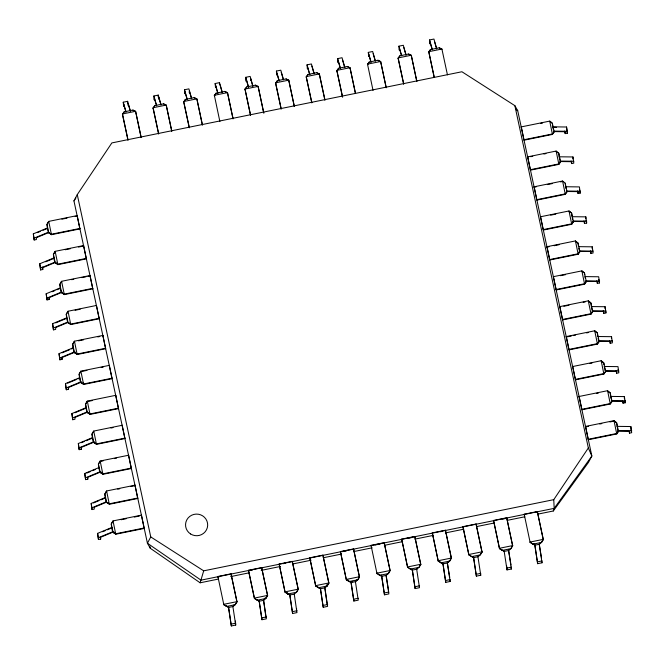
<?xml version="1.0" encoding="UTF-8"?>
<svg xmlns="http://www.w3.org/2000/svg" width="665" height="665" viewBox="0 0 665 665"><rect width="100%" height="100%" fill="white"/><g stroke="black" fill="none" stroke-linecap="round" stroke-linejoin="round"><path stroke-width="1" d="M47.381 227.995L48.296 232.276L51.463 234.695L79.908 228.91L77.173 215.601L48.728 221.387L46.982 224.438L47.381 227.995L33.333 233.831L34.164 239.999L36.359 239.55L36.434 237.663L48.611 232.609M34.164 239.999L33.333 233.831M53.807 257.954L54.73 262.226L57.897 264.645L86.334 258.868L83.599 245.551L55.153 251.337L53.408 254.396L53.807 257.954L39.759 263.781L40.598 269.948L42.784 269.508L42.868 267.621L55.976 262.176M40.598 269.948L39.759 263.781M60.241 287.903L61.155 292.184L64.322 294.603L92.767 288.818L90.033 275.51L61.587 281.295L59.842 284.346L60.241 287.903L46.184 293.739L47.024 299.907L49.218 299.458L49.293 297.571L62.41 292.126M47.024 299.907L46.184 293.739M51.463 234.695L48.728 221.387L46.982 224.438L48.819 232.999L51.479 234.221L79.925 228.436M66.666 317.853L67.589 322.134L70.748 324.553L99.193 318.768L96.458 305.459L68.013 311.245L66.267 314.304L66.666 317.853L52.618 323.689L53.458 329.857L55.644 329.416L55.727 327.529L67.897 322.467M53.458 329.857L52.618 323.689M57.897 264.645L55.153 251.337L53.408 254.396L55.245 262.949L57.913 264.171L86.359 258.394M73.1 347.812L74.015 352.093L77.182 354.512L105.627 348.726L102.892 335.418L74.447 341.195L72.693 344.254L73.1 347.812L59.044 353.647L59.883 359.815L62.078 359.366L62.153 357.479L75.27 352.034M59.883 359.815L59.044 353.647M64.322 294.603L61.587 281.295L59.842 284.346L61.679 292.908L64.339 294.13L92.784 288.344M79.526 377.762L80.448 382.043L83.607 384.461L112.053 378.676L109.318 365.368L80.872 371.153L79.127 374.212L79.526 377.762L65.478 383.597L66.317 389.765L68.503 389.324L68.586 387.437L81.695 381.984M66.317 389.765L65.478 383.597M70.748 324.553L68.013 311.245L66.267 314.304L68.104 322.858L70.773 324.079L99.218 318.302M77.173 215.601L77.148 216.075L75.12 216.482M85.951 407.72L86.874 412.001L90.041 414.411L118.486 408.634L115.743 395.326L87.306 401.103L85.552 404.162L85.951 407.72L71.903 413.555L72.743 419.723L74.929 419.274L75.012 417.387L87.19 412.333M72.743 419.723L71.903 413.555M77.182 354.512L74.447 341.195L72.693 344.254L74.53 352.816L77.198 354.038L105.644 348.252M83.599 245.551L83.582 246.025L78.503 247.056M92.385 437.67L93.299 441.951L96.467 444.37L124.912 438.584L122.177 425.276L93.732 431.061L91.986 434.112L92.385 437.67L78.337 443.505L79.177 449.673L81.363 449.232L81.438 447.337L94.555 441.893M79.177 449.673L78.337 443.505M90.033 275.51L90.008 275.983L87.98 276.391M98.811 467.628L99.733 471.901L102.9 474.32L131.338 468.542L128.603 455.234L100.166 461.011L98.412 464.07L98.811 467.628L84.763 473.463L85.602 479.623L87.788 479.182L87.871 477.295L100.98 471.851M85.602 479.623L84.763 473.463M90.041 414.411L87.306 401.103L85.552 404.162L87.389 412.724L90.058 413.946L118.503 408.16M96.442 305.933L96.458 305.459M105.245 497.578L106.159 501.859L109.326 504.278L137.771 498.492L135.037 485.184L106.591 490.97L104.846 494.02L105.245 497.578L91.196 503.413L92.036 509.581L94.222 509.132L94.297 507.245L106.475 502.191M92.036 509.581L91.196 503.413M96.467 444.37L93.732 431.061L91.986 434.112L93.823 442.674L96.492 443.896L124.929 438.11M102.867 335.892L102.892 335.418M111.67 527.528L112.593 531.809L115.76 534.228L144.197 528.451L141.462 515.134L113.025 520.919L111.271 523.978L111.67 527.528L97.622 533.363L98.462 539.531L100.648 539.091L100.731 537.204L113.84 531.759M98.462 539.531L97.622 533.363M109.301 365.841L109.318 365.368M127.988 140.265L122.443 114.438L124.172 111.853L132.925 110.074L135.594 111.296L141.138 137.123M130.398 110.972L127.63 101.321L123.249 102.21L123.632 106.242L123.715 104.355L125.926 112.069M109.326 504.278L106.591 490.97L104.846 494.02L106.683 502.582L109.351 503.804L137.788 498.019M127.547 103.208L127.63 101.321M115.727 395.791L115.743 395.326M128.013 105.353L128.087 103.466L130.307 111.18M115.76 534.228L113.025 520.919L111.271 523.978L113.108 532.532L115.777 533.754L144.222 527.977M122.161 425.75L122.177 425.276M128.586 455.7L128.603 455.234M135.037 485.184L135.012 485.658L130.955 486.481M158.619 134.039L153.075 108.212L154.804 105.627L163.557 103.848L166.225 105.07L171.769 130.897M161.03 104.746L158.262 95.095L153.881 95.984L154.263 100.016L154.347 98.129L156.558 105.843M158.179 96.982L158.262 95.095M158.644 99.127L158.719 97.231L160.938 104.954M141.446 515.608L141.462 515.134M171.745 131.371L166.225 105.07L153.091 107.738L158.636 133.565M191.661 98.511L188.893 88.869L184.513 89.758L184.895 93.782L184.978 91.895L187.189 99.617M189.267 92.892L189.35 91.005L191.57 98.728M222.293 92.285L219.525 82.643L215.144 83.532L215.526 87.556L215.61 85.669L217.821 93.391M219.442 84.53L219.525 82.643M233.008 118.91L227.488 92.618L224.82 91.396L216.067 93.175L214.338 95.752L216.067 93.175M217.887 576.489L223.839 604.776L228.61 607.444L232.991 606.555L235.235 604.693L236.989 601.634L231.013 573.82L217.887 576.489L217.871 576.962L219.891 576.555M250.514 115.353L244.986 89.06L246.698 86.94L255.451 85.162L258.12 86.384L263.872 113.208M252.924 86.059L250.156 76.417L245.776 77.306L246.158 81.33L246.233 79.443L248.452 87.157M223.839 604.776L223.856 604.302L236.989 601.634L235.235 604.693L226.482 606.472L223.856 604.302M250.53 80.44L250.614 78.553L252.833 86.267M231.013 573.82L236.964 602.108M232.858 606.372L235.709 625.058L231.329 625.948L228.61 607.444L225.967 605.749M235.327 621.035L235.709 625.058M263.639 112.684L258.12 86.384L244.986 89.06L250.53 114.887M248.502 570.736L248.519 570.262L261.644 567.594L267.613 595.408L265.867 598.467L263.623 600.329L259.242 601.218L254.471 598.55L248.502 570.736L252.542 569.913M281.145 109.127L275.601 83.3L277.33 80.714L286.083 78.936L288.743 80.157L294.287 105.984M283.556 79.833L280.788 70.182L276.407 71.072L276.79 75.103L276.864 73.216L279.084 80.931M254.471 598.55L248.519 570.262M261.644 567.594L267.596 595.882M265.352 597.744L263.623 600.329L266.341 618.832L261.96 619.722L259.242 601.218L256.599 599.522M265.875 616.696L263.656 601.118M294.271 106.458L288.743 80.157L275.618 82.826L281.162 108.653M279.15 564.036L285.102 592.324L289.874 594.984L294.254 594.094L296.499 592.241L298.244 589.182L292.276 561.368L279.15 564.036L285.102 592.324M311.777 102.9L306.233 77.074L307.962 74.488L316.715 72.709L319.375 73.931L324.919 99.758M314.188 73.607L311.411 63.956L307.039 64.846L307.421 68.877L307.496 66.99L309.715 74.704M292.276 561.368L298.228 589.656M294.254 594.094L296.972 612.606L292.592 613.496L289.874 594.984L287.23 593.296M296.507 610.47L296.59 608.575M309.782 557.81L315.734 586.098L320.505 588.758L324.886 587.868L327.13 586.006L328.876 582.956L322.907 555.142L309.782 557.81L315.734 586.098M342.409 96.674L336.864 70.847L338.593 68.262L347.346 66.483L350.006 67.705L355.551 93.532M344.819 67.381L342.043 57.73L337.67 58.62L338.053 62.651L338.128 60.764L340.347 68.478M322.907 555.142L328.859 583.429M326.033 586.148L324.886 587.868L327.604 606.38L323.223 607.27L320.505 588.758L317.862 587.062M327.138 604.236L324.919 588.666M355.318 93.009L350.006 67.705L336.881 70.374L342.641 97.198M340.413 551.584L346.365 579.863L351.137 582.532L355.517 581.642L357.762 579.78L359.491 577.195L353.539 548.916L340.413 551.584L346.365 579.863L347.82 579.572M375.451 61.155L372.674 51.504L368.302 52.394L368.684 56.425L368.759 54.53L370.979 62.252M353.539 548.916L359.491 577.195M355.384 581.459L358.236 600.154L353.855 601.044L351.137 582.532L348.493 580.836M386.166 87.78L380.638 61.479L377.969 60.257L369.225 62.036L367.496 64.621L369.225 62.036M371.02 545.824L371.045 545.35L384.171 542.682L390.139 570.495L388.393 573.554L386.149 575.416L381.768 576.306L376.997 573.637L371.045 545.35M403.663 84.222L398.127 58.387L399.856 55.81L408.601 54.031L411.269 55.253L416.814 81.08M406.082 54.921L403.306 45.278L398.934 46.168L399.316 50.191L399.391 48.304L401.328 55.062M376.997 573.637L377.013 573.163L390.139 570.495L388.393 573.554L379.64 575.333L377.013 573.163M384.171 542.682L389.906 569.98M386.149 575.416L388.859 593.928L384.486 594.818L381.768 576.306L379.781 575.034M416.797 81.546L411.269 55.253L398.144 57.922L403.688 83.748M401.677 539.124L407.628 567.411L412.4 570.08L416.772 569.19L419.025 567.328L420.77 564.269L414.802 536.456L401.677 539.124L407.628 567.411M434.087 76.999L428.775 51.695L430.479 49.576L439.233 47.797L441.901 49.019L447.445 74.854M436.714 48.695L433.937 39.052L429.565 39.942L429.947 43.965L430.022 42.078L432.242 49.792M414.802 536.456L420.754 564.743M416.647 569.007L419.49 587.694L415.118 588.583L412.4 570.08L410.413 568.808M432.308 532.898L438.252 561.185L443.031 563.854L447.404 562.964L449.656 561.102L451.402 558.043L445.434 530.229L432.308 532.898L438.252 561.185M445.434 530.229L451.385 558.517M448.559 561.235L447.404 562.964L450.122 581.468L445.75 582.357L443.031 563.854L440.388 562.158M462.94 526.672L468.883 554.959L473.663 557.627L478.035 556.73L480.288 554.876L482.034 551.817L476.065 524.003L462.94 526.672L468.883 554.959M476.065 524.003L482.017 552.291M477.911 556.547L480.753 575.242L476.381 576.131L473.663 557.627L471.676 556.356M493.563 520.446L499.515 548.733L504.294 551.393L508.667 550.504L510.92 548.642L512.665 545.591L506.697 517.777L493.563 520.446L499.515 548.733M521.252 127.364L521.269 126.89L549.714 121.113L552.341 123.274L554.178 131.836L552.449 134.421L524.003 140.199L521.269 126.89M512.649 546.065L506.697 517.777M506.63 565.873L507.013 569.905L511.385 569.016L508.667 550.504M507.013 569.905L504.161 551.21M527.678 157.322L527.702 156.849L556.139 151.063L558.766 153.233L560.603 161.786L558.874 164.371L530.437 170.157L527.702 156.849M534.128 186.799L536.863 200.107L565.308 194.33L567.037 191.744L565.2 183.183L562.573 181.021L534.128 186.799L534.111 187.272L536.14 186.857M524.178 514.685L524.195 514.22L537.328 511.551L543.297 539.365L541.551 542.416L539.298 544.278L534.926 545.167L530.146 542.499L524.195 514.22M540.537 217.222L540.554 216.757L568.999 210.971L571.626 213.141L573.463 221.694L571.734 224.28L543.297 230.065L540.554 216.757M530.146 542.499L530.171 542.033L543.297 539.365L541.551 542.416L532.798 544.194L530.171 542.033M546.987 246.707L549.722 260.015L578.168 254.238L579.897 251.653L578.06 243.091L575.433 240.921L546.987 246.707L546.971 247.181L548.999 246.765M552.449 134.421L549.714 121.113L552.341 123.274L552.74 126.832L566.538 127.007L567.378 133.175L565.192 133.615L564.635 131.055M543.272 539.83L537.328 511.551M540.454 542.557L539.298 544.278L542.017 562.789L537.644 563.679L534.926 545.167L532.274 543.471M553.396 277.13L553.413 276.665L581.858 270.879L584.485 273.049L586.322 281.603L584.593 284.188L556.156 289.973L553.413 276.665M558.874 164.371L556.139 151.063M565.192 133.615L565.267 131.728L553.438 131.579M566.538 127.007L567.378 133.175M559.822 307.089L559.847 306.615L588.292 300.829L590.919 302.999L592.756 311.561L591.027 314.138L562.582 319.923L559.847 306.615M565.308 194.33L562.573 181.021L562.548 181.487L560.52 181.902M556.123 151.537L558.766 153.233L559.165 156.79L572.964 156.957L573.804 163.125L571.617 163.573L571.701 161.686L559.872 161.537M572.889 158.852L572.964 156.957M566.272 336.565L569.007 349.881L597.453 344.096L599.182 341.511L597.345 332.949L594.718 330.788L566.272 336.565L566.256 337.039L571.335 336.008M571.734 224.28L568.999 210.971L571.626 213.141L572.025 216.69L585.823 216.865L586.663 223.033L584.477 223.482L583.928 220.913M565.965 188.453L565.599 186.74L579.398 186.915L580.237 193.083L578.051 193.523L578.126 191.636L567.287 191.503M572.681 366.997L572.706 366.523L601.152 360.738L603.778 362.907L605.615 371.461L603.887 374.046L575.441 379.831L572.706 366.523M578.168 254.238L575.433 240.921M584.477 223.482L584.56 221.595L572.731 221.445M585.749 218.752L585.823 216.865M579.115 396.947L579.132 396.473L607.577 390.696L610.204 392.857L612.041 401.419L610.312 404.004L581.867 409.781L579.132 396.473M584.593 284.188L581.858 270.879L584.485 273.049L584.685 274.82M575.408 241.395L578.06 243.091L578.459 246.649L592.257 246.823L593.097 252.991L590.911 253.431L590.986 251.545L579.157 251.395M592.174 248.71L592.257 246.823M585.566 426.431L588.301 439.74L616.746 433.954L618.467 431.369L616.63 422.815L614.003 420.646L585.566 426.431L585.541 426.905L588.592 426.282M591.027 314.138L588.292 300.829L590.919 302.999L591.318 306.557L605.117 306.731L605.956 312.899L603.762 313.34L603.213 310.771M585.258 278.311L584.884 276.598L598.683 276.773L599.522 282.941L597.336 283.39L597.419 281.495L585.591 281.353M597.453 344.096L594.718 330.788L597.345 332.949L597.744 336.507L611.542 336.681L612.382 342.849L610.196 343.29L609.647 340.729M603.762 313.34L603.845 311.453L592.016 311.303M605.034 308.618L605.117 306.731M603.887 374.046L601.152 360.738L603.778 362.907L603.978 364.686M607.561 391.161L607.577 390.696L610.312 404.004M610.196 343.29L610.27 341.403L598.45 341.253M611.468 338.568L611.542 336.681M617.768 429.789L616.63 422.815L614.003 420.646L616.746 433.954M575.458 379.358L603.903 373.58L605.615 371.461L604.177 366.465L617.976 366.631L618.816 372.799L616.621 373.248L616.704 371.361L605.865 371.22M608.217 391.585L610.204 392.857L610.603 396.415L624.402 396.589L625.241 402.757L623.055 403.198L623.13 401.311L611.31 401.161M624.327 398.476L624.402 396.589M617.037 426.365L630.836 426.539L631.667 432.707L629.481 433.156L629.564 431.269L617.735 431.12M630.836 426.539L631.118 430.139M514.86 105.652L588.342 447.977L553.762 499.664L203.698 570.836L200.132 582.798L150.282 548.268L147.422 543.239L73.948 200.905L77.273 194.612L111.853 142.925L461.917 71.754L514.86 105.652L517.719 110.689L591.85 456.04L588.517 462.333L553.288 510.994L538.027 514.095M553.288 510.994L554.178 508.359L591.85 456.04L588.342 447.977M77.273 194.612L150.756 536.938L147.422 543.239L201.013 580.154L554.178 508.359L553.762 499.664M327.13 586.006L328.876 582.956L315.75 585.624L318.377 587.785L327.13 586.006L326.823 584.585M122.443 114.438L124.172 111.853M73.948 200.905L75.901 197.987M153.075 108.212L154.804 105.627M184.28 101.122L185.435 99.401L194.188 97.622L196.857 98.844L202.401 124.671M244.969 89.526L246.698 86.94M275.601 83.3L277.33 80.714M306.233 77.074L307.962 74.488M336.864 70.847L338.593 68.262M100.141 461.485L98.412 464.07L100.249 472.624L102.917 473.854L131.362 468.069M398.127 58.387L399.856 55.81M428.75 52.161L430.479 49.576M232.991 606.555L234.138 604.834M355.517 581.642L356.664 579.922M416.772 569.19L417.928 567.469M185.435 99.401L183.706 101.986L189.251 127.813M567.037 191.744L565.325 193.856L536.888 199.641M351.137 582.532L352.708 581.318M37.39 232.609L40.199 231.445M43.009 230.273L47.697 228.328M34.248 238.112L48.296 232.276L50.947 233.972M45.694 261.786L54.123 258.286M40.673 268.062L54.73 262.226L57.373 263.922M52.119 291.736L54.929 290.572M56.808 289.79L59.617 288.627M47.107 298.02L61.155 292.184L63.807 293.88M55.744 322.858L66.982 318.194M53.533 327.97L67.589 322.134L70.232 323.83M62.169 352.807L69.667 349.699M71.537 348.925L73.408 348.144M59.966 357.928L74.015 352.093L76.666 353.788M67.664 383.156L76.093 379.657M77.963 378.875L79.842 378.094M66.392 387.878L80.448 382.043L83.092 383.738M75.029 412.716L86.267 408.052M72.826 417.828L86.874 412.001L89.517 413.688M81.463 442.674L84.272 441.502M86.142 440.729L92.701 438.002M79.251 447.786L93.299 441.951L95.951 443.646M86.949 473.014L90.698 471.46M92.568 470.679L95.386 469.515M85.685 477.736L99.733 471.901L102.377 473.596M93.383 502.964L99.002 500.637M100.872 499.856L105.56 497.91M92.111 507.694L106.159 501.859L108.811 503.555M102.618 531.759L105.427 530.587M107.306 529.814L111.986 527.869M98.545 537.644L112.593 531.809L115.236 533.505M61.912 219.167L66.99 218.137M540.554 123.441L542.582 123.025M524.028 139.733L552.465 133.948L554.178 131.836L553.662 131.113L567.453 131.288M65.295 249.741L70.374 248.71M530.728 156.699L532.756 156.283M543.928 154.014L545.965 153.598M530.454 169.683L558.899 163.898L560.603 161.786L560.088 161.063L573.887 161.238M71.729 279.699L73.757 279.283M81.886 277.629L85.943 276.806M547.312 184.587L552.391 183.557M75.103 310.272L80.182 309.242M550.695 215.161L555.774 214.13M543.313 229.591L571.759 223.806L573.463 221.694L572.947 220.971L586.746 221.146M78.487 340.846L83.566 339.815M97.788 336.922L99.825 336.507M554.078 245.734L559.157 244.703M549.739 259.541L578.184 253.764L579.897 251.653L579.373 250.929L593.172 251.096M81.87 371.419L86.949 370.388M101.171 367.496L103.2 367.08M560.504 275.684L565.582 274.653M112.069 378.21L83.632 383.988L80.964 382.766L79.127 374.212L80.872 371.153L83.607 384.461L83.308 383.032M556.173 289.499L584.618 283.714L586.322 281.603L585.807 280.879L599.606 281.054M88.304 401.369L92.36 400.546M563.887 306.257L568.966 305.227M583.188 302.334L585.225 301.927M562.598 319.449L591.044 313.672L592.756 311.561L592.232 310.838L606.031 311.004M110.98 428.019L113.017 427.603M573.363 335.592L575.4 335.185M586.572 332.907L588.6 332.5M569.032 349.408L597.478 343.622L599.182 341.511L598.666 340.788L612.465 340.962M101.155 461.277L103.191 460.862M114.363 458.592L116.4 458.177M589.955 363.481L591.983 363.073M117.747 489.166L119.775 488.75M596.38 393.439L598.417 393.023M581.892 409.316L610.329 403.53L612.041 401.419L611.526 400.696L625.324 400.87M121.13 519.739L126.209 518.708M134.33 517.054L139.409 516.023M599.764 424.012L601.8 423.597M609.921 421.943L613.986 421.12M588.317 439.266L616.763 433.48L618.467 431.369L617.951 430.646L631.75 430.82M283.165 563.687L285.185 563.28M342.409 551.642L346.448 550.82M375.06 545.001L380.114 543.978M407.712 538.367L412.766 537.337M440.363 531.726L442.383 531.318M502.632 519.066L506.672 518.251M535.283 512.432L537.303 512.017M200.132 582.798L218.444 579.065M230.664 576.588L248.984 572.864M261.195 570.379L280.53 566.447M292.741 563.962L311.062 560.238M323.281 557.76L341.594 554.036M353.813 551.551L372.134 547.827M384.345 545.342L402.666 541.618M414.877 539.132L433.198 535.408M445.409 532.931L463.729 529.199M476.963 526.514L494.261 522.998M507.495 520.304L524.793 516.788M287.746 594.02L296.499 592.241L298.244 589.182L285.119 591.85L287.746 594.02L287.438 592.59M231.412 624.061L235.784 623.172M262.043 617.835L266.416 616.945M292.675 611.609L297.047 610.719M323.306 605.383L327.679 604.493M353.938 599.157L358.31 598.267M384.57 592.922L388.942 592.033M415.193 586.696L419.573 585.807M445.824 580.47L450.205 579.581M476.456 574.244L480.837 573.355M507.087 568.018L511.468 567.129M537.719 561.792L542.1 560.903M552.524 127.306L556.464 127.356M566.514 191.021L580.312 191.196M605.092 370.738L618.891 370.912M439.233 47.797L441.884 49.493L441.901 49.019L428.775 51.695L434.32 77.522M516.223 109.725L517.719 110.689M408.601 54.031L411.253 55.719M377.969 60.257L380.621 61.953M347.346 66.483L349.99 68.179M316.715 72.709L319.358 74.405L319.375 73.931L306.249 76.6L311.794 102.427M286.083 78.936L288.726 80.631M255.451 85.162L258.095 86.857M224.82 91.396L227.463 93.083M194.188 97.622L196.175 98.894M163.557 103.848L166.2 105.544M132.925 110.074L134.912 111.346M501.643 549.697L504.294 551.393M150.756 536.938L203.698 570.836M434.677 42.153L436.614 48.902M429.565 39.942L432.333 49.584M403.771 47.415L405.983 55.137M398.934 46.168L401.702 55.81M373.14 53.641L375.077 60.399M368.302 52.394L371.07 62.045M342.508 59.875L344.719 67.589M337.67 58.62L340.438 68.271M311.877 66.101L314.088 73.815M307.039 64.846L309.807 74.497M281.245 72.327L283.182 79.077M276.407 71.072L279.184 80.723M245.776 77.306L248.552 86.949M219.982 84.779L222.201 92.502M215.144 83.532L217.921 93.175M184.513 89.758L187.289 99.409M153.881 95.984L156.657 105.635M123.249 102.21L126.026 111.861M579.498 189.658L580.237 193.083M586.114 220.464L586.663 223.033M598.791 279.516L599.522 282.941M605.399 310.331L605.956 312.899M618.076 369.383L618.442 371.087M624.693 400.189L625.241 402.757M571.069 161.005L571.617 163.573M577.494 190.955L578.051 193.523M590.354 250.863L590.911 253.431M596.788 280.821L597.336 283.39M616.073 370.679L616.621 373.248M622.507 400.629L623.055 403.198M629.115 431.444L629.481 433.156M552.923 127.688L553.288 129.401M559.165 156.79L559.905 160.207M572.208 217.546L572.582 219.259M578.824 248.361L579.19 250.073M591.501 307.413L592.05 309.981M598.109 338.219L598.483 339.931M610.786 397.271L611.152 398.983M541.709 561.36L542.017 562.789M537.644 563.679L534.627 544.003M511.077 567.586L511.385 569.016M386.182 87.306L380.638 61.479L367.512 64.148L373.04 90.448M480.446 573.812L480.753 575.242M476.381 576.131L473.364 556.464M449.814 580.046L450.122 581.468M445.75 582.357L442.898 563.671M319.574 75.394L324.902 100.232M415.118 588.583L412.267 569.897M384.486 594.818L381.477 575.142M353.855 601.044L351.004 582.349M233.033 118.445L227.488 92.618L214.354 95.286L219.882 121.587M323.223 607.27L320.38 588.575M202.376 125.145L196.857 98.844L183.723 101.512L189.267 127.339M292.592 613.496L289.749 594.801M261.96 619.722L259.117 601.027M141.113 137.597L135.594 111.296L122.468 113.964L128.004 139.791M231.329 625.948L228.486 607.261M149.841 546.239L150.282 548.268M100.166 461.011L102.9 474.32L102.593 472.898M42.236 266.939L42.784 269.508M48.844 297.745L49.218 299.458M61.704 357.654L62.078 359.366M68.138 387.612L68.503 389.324M80.997 447.52L81.363 449.232M87.423 477.47L87.788 479.182M100.282 537.378L100.648 539.091M539.174 544.095L541.476 557.785M508.376 549.348L511.003 564.984M447.279 562.773L449.748 577.444M386.016 575.233L388.485 589.897M565.2 183.183L565.4 184.961M267.613 595.408L265.867 598.467L257.114 600.246L254.487 598.076L267.613 595.408M359.507 576.73L357.762 579.78L349.009 581.559L346.382 579.398L359.507 576.73M420.77 564.269L419.025 567.328L410.272 569.107L407.645 566.937L420.77 564.269M451.402 558.043L449.656 561.102L440.903 562.881L438.277 560.711L451.402 558.043M482.034 551.817L480.288 554.876L471.535 556.655L468.908 554.485L482.034 551.817M512.665 545.591L510.92 548.642L502.166 550.429L499.54 548.259L512.665 545.591M190.556 533.953A11.064 10.815 2.4 0 0 207.663 525.525A11.064 10.815 2.4 0 0 191.611 515.25A11.064 10.815 2.4 0 0 190.556 533.953"/></g></svg>
